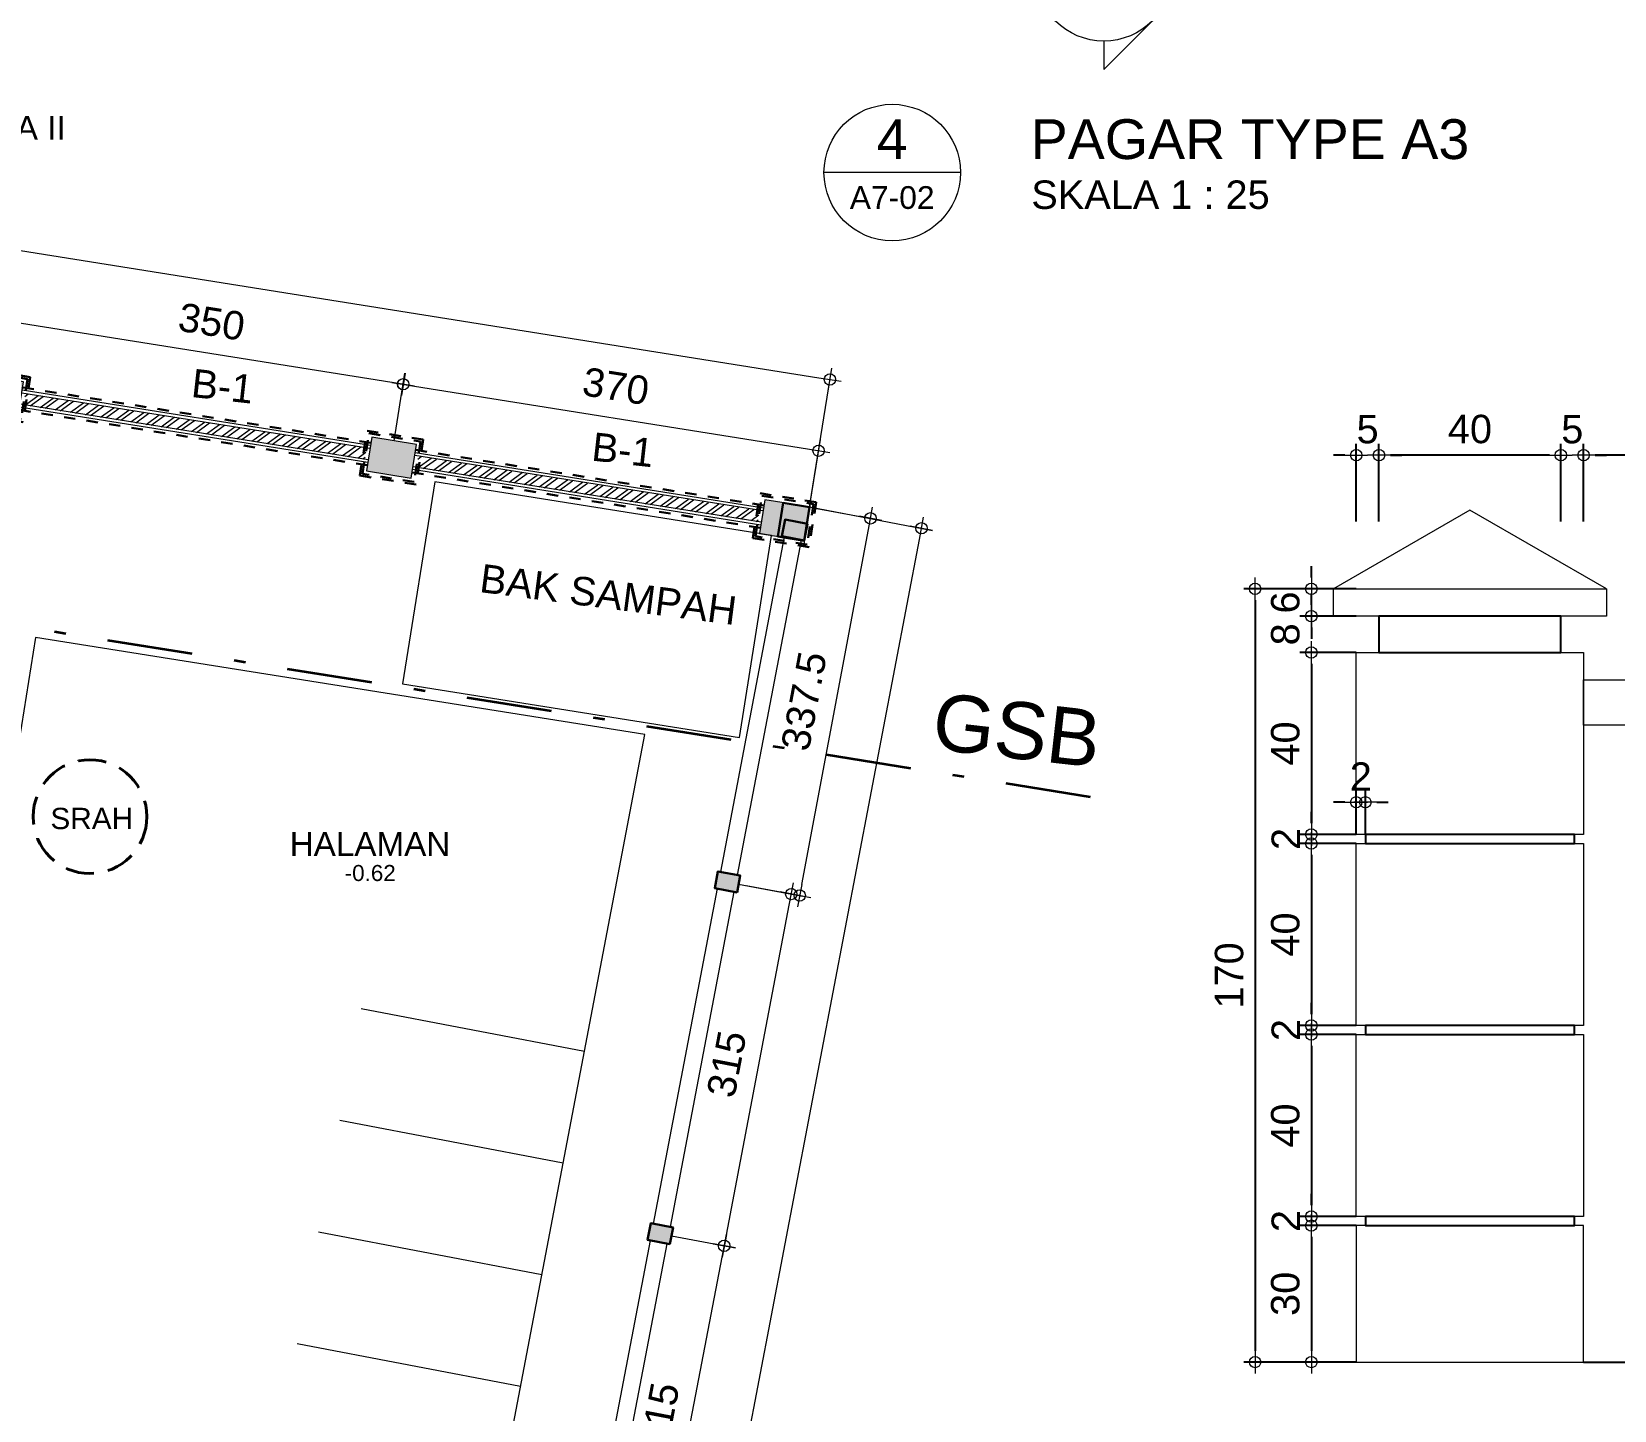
# Model space of a CAD drawing. Header units: millimetres. Extents: x -11 to 1625, y -267 to 180.
# Drawn here: x 864.72 to 878.64, y 86.77 to 98.89 of the extents above; entities that cross this region are included whole.
import ezdxf
from ezdxf.enums import TextEntityAlignment as Align

# ---------------------------------------------------------------- set-up
doc = ezdxf.new("R2010")
doc.units = ezdxf.units.MM
doc.linetypes.add('DASHDOT', pattern=[1, 0.5, -0.25, 0, -0.25])
doc.linetypes.add('DASHED2', pattern=[0.375, 0.25, -0.125])
for name, color, linetype, lineweight in [('1', 1, 'Continuous', 40), ('ars', 11, 'Continuous', 5), ('CONCRETE', 8, 'Continuous', 5), ('DIMENSI', 8, 'Continuous', 9), ('dinding', 5, 'Continuous', 15), ('GSB', 1, 'DASHDOT', 35), ('KOLOM', 1, 'Continuous', 30), ('lan', 7, 'Continuous', 15), ('not', 7, 'Continuous', 20), ('PAGAR', 4, 'Continuous', 18), ('u', 6, 'Continuous', 20)]:
    doc.layers.add(name, color=color, linetype=linetype, lineweight=lineweight)
doc.styles.add('S', font='SIMPLEX', dxfattribs={"width": 1.1})
doc.styles.get("Standard").update_dxf_attribs({"font": 'ARIALUNI.TTF'})
doc.dimstyles.new('SK-25', dxfattribs={"dimtxt": 0.25, "dimasz": 0.1, "dimexe": 0.1, "dimexo": 0, "dimgap": 0.1, "dimtad": 1, "dimdec": 0, "dimlfac": 25, "dimzin": 12, "dimdsep": 46, "dimtxsty": 'Standard', "dimblk": 'BULAT', "dimcen": 0.1, "dimclrd": 256, "dimadec": 0, "dimazin": 3, "dimtfac": 1, "dimtdec": 0, "dimtofl": 0, "dimtmove": 0, "dimatfit": 3, "dimldrblk": 'BULAT', "dimfxl": 0, "dimtolj": 1, "dimtzin": 0, "dimarcsym": 0})
doc.dimstyles.new('SK100', dxfattribs={"dimtxt": 0.25, "dimasz": 0.1, "dimexe": 0.1, "dimexo": 0, "dimgap": 0.15, "dimtad": 1, "dimdec": 0, "dimlfac": 100, "dimzin": 12, "dimdsep": 46, "dimtxsty": 'Standard', "dimblk": 'BULAT', "dimcen": 0.1, "dimclrd": 256, "dimclre": 256, "dimclrt": 256, "dimadec": 0, "dimazin": 3, "dimtfac": 1, "dimtdec": 0, "dimtofl": 0, "dimtmove": 0, "dimatfit": 3, "dimldrblk": 'BULAT', "dimfxl": 0, "dimtolj": 1, "dimtzin": 0, "dimlwd": -1, "dimlwe": -1, "dimarcsym": 0})

# ---------------------------------------------------------------- blocks, each defined once
blk = doc.blocks.new('NOTASI RUANG')
at = {"layer": 'not'}
for height, p in [(0.26, (-0.011, 0.3)), (0.175, (-0.009, -0.017))]:
    blk.add_attdef('RUANG', text='', height=height, dxfattribs=at).set_placement(p, align=Align.MIDDLE_CENTER)
blk = doc.blocks.new('Ndtpd')
blk.add_line((0.747, 0), (-0.747, 0))
blk.add_circle((0, 0), 0.747)
at = {"flags": 4}
for tag, height, p in [('NO', 0.5, (0, 0.148)), ('NOLBR', 0.3, (0, -0.398))]:
    blk.add_attdef(tag, text='', height=height, dxfattribs=at).set_placement(p, align=Align.CENTER)
for tag, p, height in [('NDTPD', (1.516, 0.148), 0.5), ('SKALA', (1.523, -0.398), 0.3)]:
    blk.add_attdef(tag, p, '', height=height, dxfattribs=at)
blk = doc.blocks.new('PAGAR TYPE-B')
at = {"layer": 'ars'}
h = blk.add_hatch(dxfattribs=at)
h.set_pattern_fill('ANSI32', color=256, scale=0.01, style=0)
h.set_pattern_definition([(45, (-1.52, 0.075), (-0.067352, 0.067352), []), (45, (-1.4751, 0.075), (-0.067352, 0.067352), [])])
h.paths.add_polyline_path([(-1.52, 0.175), (-1.52, 0.075), (1.52, 0.075), (1.52, 0.175)])
at = {"layer": 'CONCRETE'}
for points in [[(-1.95, -0.025), (-1.55, -0.025), (-1.55, 0.275), (-1.95, 0.275)], [(1.55, -0.025), (1.95, -0.025), (1.95, 0.275), (1.55, 0.275)]]:
    blk.add_hatch(color=256, dxfattribs=at).paths.add_polyline_path(points)
at = {"layer": 'dinding'}
for p, q in [((1.55, 0.2), (-1.55, 0.2)), ((1.55, 0.05), (-1.55, 0.05))]:
    blk.add_line(p, q, dxfattribs=at)
for points in [[(-1.95, -0.025), (-1.55, -0.025), (-1.55, 0.275), (-1.95, 0.275)], [(1.55, -0.025), (1.95, -0.025), (1.95, 0.275), (1.55, 0.275)]]:
    blk.add_lwpolyline(points, close=True, dxfattribs=at)
at = {"layer": 'KOLOM', "linetype": 'DASHED2', "ltscale": 0.25}
for p, q in [((1.55, 0.225), (-1.55, 0.225)), ((1.55, 0.025), (-1.55, 0.025))]:
    blk.add_line(p, q, dxfattribs=at)
for points in [[(-1.5, -0.075), (-2, -0.075), (-2, 0.325), (-1.5, 0.325)], [(-1.52, -0.055), (-1.98, -0.055), (-1.98, 0.305), (-1.52, 0.305)], [(2, -0.075), (1.5, -0.075), (1.5, 0.325), (2, 0.325)], [(1.98, -0.055), (1.52, -0.055), (1.52, 0.305), (1.98, 0.305)]]:
    blk.add_lwpolyline(points, close=True, dxfattribs=at)
at = {"layer": 'PAGAR'}
for p, q in [((1.55, 0.175), (-1.55, 0.175)), ((1.55, 0.075), (-1.55, 0.075))]:
    blk.add_line(p, q, dxfattribs=at)
blk = doc.blocks.new('TAMPAK PAGAR B1')
blk.add_lwpolyline([(-6, 0), (6, 0)])
at = {"layer": 'dinding'}
blk.add_line((-6, 6), (6, 6), dxfattribs=at)
for points in [[(-5.8, 6.8), (-7, 7.493), (-8.2, 6.8)], [(-6.002, 6.798), (-6, 6.8)], [(-6, 6), (6, 6), (6, 5.6), (-6, 5.6), (-6, 6)]]:
    blk.add_lwpolyline(points, dxfattribs=at)
for points in [[(-8.2, 6.8), (-5.8, 6.8), (-5.8, 6.56), (-8.2, 6.56)], [(-8, 6.24), (-6, 6.24), (-6, 4.64), (-8, 4.64)], [(-8, 4.56), (-6, 4.56), (-6, 2.96), (-8, 2.96)], [(-8, 2.88), (-6, 2.88), (-6, 1.28), (-8, 1.28)], [(-6, 1.2), (-8, 1.2), (-8, 0), (-6, 0)]]:
    blk.add_lwpolyline(points, close=True, dxfattribs=at)
at = {"layer": 'dinding', "lineweight": -3}
for points in [[(-6.2, 6.56), (-7.8, 6.56), (-7.8, 6.24), (-6.2, 6.24)], [(-6.08, 4.64), (-7.92, 4.64), (-7.92, 4.56), (-6.08, 4.56)], [(-6.08, 2.96), (-7.92, 2.96), (-7.92, 2.88), (-6.08, 2.88)], [(-6.08, 1.28), (-7.92, 1.28), (-7.92, 1.2), (-6.08, 1.2)]]:
    blk.add_lwpolyline(points, close=True, dxfattribs=at)
blk = doc.blocks.new('BULAT')
for p, q in [((-1, 0), (1, 0)), ((0, -1), (0, 1))]:
    blk.add_line(p, q)
blk.add_circle((0, 0), 0.5)
blk = doc.blocks.new('*D822')
at = {"layer": 'Defpoints', "color": 0}
for p in [(876.369, 93.992), (875.974, 93.752), (876.369, 93.752)]:
    blk.add_point(p, dxfattribs=at)
at = {"layer": 'u', "lineweight": -2}
for p, q in [((875.974, 94.092), (875.974, 94.192)), ((875.974, 93.652), (875.974, 93.552))]:
    blk.add_line(p, q, dxfattribs=at)
at = {"layer": 'u', "color": 0, "lineweight": -2}
for p, q in [((876.369, 93.992), (875.874, 93.992)), ((876.369, 93.752), (875.874, 93.752))]:
    blk.add_line(p, q, dxfattribs=at)
at = {"layer": 'u', "lineweight": -2, "xscale": 0.1, "yscale": 0.1, "zscale": 0.1}
for p, rotation in [((875.974, 93.992), 270), ((875.974, 93.752), 90)]:
    blk.add_blockref('BULAT', p, dxfattribs=dict(at, rotation=rotation))
at = {"layer": 'u', "color": 0, "insert": (875.746, 93.872), "char_height": 0.25, "attachment_point": 5, "rotation": 90}
blk.add_mtext('\\A1;6', dxfattribs=at)
blk = doc.blocks.new('*D823')
at = {"layer": 'Defpoints', "color": 0}
for p in [(876.369, 93.752), (875.974, 93.432), (876.369, 93.432)]:
    blk.add_point(p, dxfattribs=at)
at = {"layer": 'u', "lineweight": -2}
for p, q in [((875.974, 93.852), (875.974, 93.952)), ((875.974, 93.332), (875.974, 93.232))]:
    blk.add_line(p, q, dxfattribs=at)
at = {"layer": 'u', "color": 0, "lineweight": -2}
for p, q in [((876.369, 93.752), (875.874, 93.752)), ((876.369, 93.432), (875.874, 93.432))]:
    blk.add_line(p, q, dxfattribs=at)
at = {"layer": 'u', "lineweight": -2, "xscale": 0.1, "yscale": 0.1, "zscale": 0.1}
for p, rotation in [((875.974, 93.752), 270), ((875.974, 93.432), 90)]:
    blk.add_blockref('BULAT', p, dxfattribs=dict(at, rotation=rotation))
at = {"layer": 'u', "color": 0, "insert": (875.746, 93.592), "char_height": 0.25, "attachment_point": 5, "rotation": 90}
blk.add_mtext('\\A1;8', dxfattribs=at)
blk = doc.blocks.new('*D824')
at = {"layer": 'Defpoints', "color": 0}
for p in [(876.369, 93.432), (875.974, 91.832), (876.369, 91.832)]:
    blk.add_point(p, dxfattribs=at)
at = {"layer": 'u', "color": 0, "lineweight": -2}
for p, q in [((876.369, 93.432), (875.874, 93.432)), ((876.369, 91.832), (875.874, 91.832))]:
    blk.add_line(p, q, dxfattribs=at)
at = {"layer": 'u', "lineweight": -2}
blk.add_line((875.974, 93.332), (875.974, 91.932), dxfattribs=at)
at = {"layer": 'u', "lineweight": -2, "xscale": 0.1, "yscale": 0.1, "zscale": 0.1}
for p, rotation in [((875.974, 93.432), 90), ((875.974, 91.832), 270)]:
    blk.add_blockref('BULAT', p, dxfattribs=dict(at, rotation=rotation))
at = {"layer": 'u', "color": 0, "insert": (875.746, 92.632), "char_height": 0.25, "attachment_point": 5, "rotation": 90}
blk.add_mtext('\\A1;40', dxfattribs=at)
blk = doc.blocks.new('*D825')
at = {"layer": 'Defpoints', "color": 0}
for p in [(875.974, 91.752), (876.369, 91.832), (876.369, 91.752)]:
    blk.add_point(p, dxfattribs=at)
at = {"layer": 'u', "lineweight": -2}
for p, q in [((875.974, 91.932), (875.974, 92.032)), ((875.974, 91.652), (875.974, 91.552))]:
    blk.add_line(p, q, dxfattribs=at)
at = {"layer": 'u', "color": 0, "lineweight": -2}
for p, q in [((876.369, 91.832), (875.874, 91.832)), ((876.369, 91.752), (875.874, 91.752))]:
    blk.add_line(p, q, dxfattribs=at)
at = {"layer": 'u', "lineweight": -2, "xscale": 0.1, "yscale": 0.1, "zscale": 0.1}
for p, rotation in [((875.974, 91.832), 270), ((875.974, 91.752), 90)]:
    blk.add_blockref('BULAT', p, dxfattribs=dict(at, rotation=rotation))
at = {"layer": 'u', "color": 0, "insert": (875.749, 91.792), "char_height": 0.25, "attachment_point": 5, "rotation": 90}
blk.add_mtext('\\A1;2', dxfattribs=at)
blk = doc.blocks.new('*D826')
at = {"layer": 'Defpoints', "color": 0}
for p in [(876.449, 92.115), (876.369, 91.832), (876.449, 91.832)]:
    blk.add_point(p, dxfattribs=at)
at = {"layer": 'u', "color": 0, "lineweight": -2}
for p, q in [((876.369, 91.832), (876.369, 92.215)), ((876.449, 91.832), (876.449, 92.215))]:
    blk.add_line(p, q, dxfattribs=at)
at = {"layer": 'u', "lineweight": -2}
for p, q in [((876.269, 92.115), (876.169, 92.115)), ((876.549, 92.115), (876.649, 92.115))]:
    blk.add_line(p, q, dxfattribs=at)
at = {"layer": 'u', "lineweight": -2, "xscale": 0.1, "yscale": 0.1, "zscale": 0.1}
blk.add_blockref('BULAT', (876.369, 92.115), dxfattribs=at)
at = {"layer": 'u', "lineweight": -2, "xscale": 0.1, "yscale": 0.1, "zscale": 0.1, "rotation": 180}
blk.add_blockref('BULAT', (876.449, 92.115), dxfattribs=at)
at = {"layer": 'u', "color": 0, "insert": (876.409, 92.341), "char_height": 0.25, "attachment_point": 5}
blk.add_mtext('\\A1;2', dxfattribs=at)
blk = doc.blocks.new('*D827')
at = {"layer": 'Defpoints', "color": 0}
for p in [(876.369, 91.752), (875.974, 90.152), (876.369, 90.152)]:
    blk.add_point(p, dxfattribs=at)
at = {"layer": 'u', "color": 0, "lineweight": -2}
for p, q in [((876.369, 91.752), (875.874, 91.752)), ((876.369, 90.152), (875.874, 90.152))]:
    blk.add_line(p, q, dxfattribs=at)
at = {"layer": 'u', "lineweight": -2}
blk.add_line((875.974, 91.652), (875.974, 90.252), dxfattribs=at)
at = {"layer": 'u', "lineweight": -2, "xscale": 0.1, "yscale": 0.1, "zscale": 0.1}
for p, rotation in [((875.974, 91.752), 90), ((875.974, 90.152), 270)]:
    blk.add_blockref('BULAT', p, dxfattribs=dict(at, rotation=rotation))
at = {"layer": 'u', "color": 0, "insert": (875.746, 90.952), "char_height": 0.25, "attachment_point": 5, "rotation": 90}
blk.add_mtext('\\A1;40', dxfattribs=at)
blk = doc.blocks.new('*D828')
at = {"layer": 'Defpoints', "color": 0}
for p in [(875.974, 90.072), (876.369, 90.152), (876.369, 90.072)]:
    blk.add_point(p, dxfattribs=at)
at = {"layer": 'u', "lineweight": -2}
for p, q in [((875.974, 90.252), (875.974, 90.352)), ((875.974, 89.972), (875.974, 89.872))]:
    blk.add_line(p, q, dxfattribs=at)
at = {"layer": 'u', "color": 0, "lineweight": -2}
for p, q in [((876.369, 90.152), (875.874, 90.152)), ((876.369, 90.072), (875.874, 90.072))]:
    blk.add_line(p, q, dxfattribs=at)
at = {"layer": 'u', "lineweight": -2, "xscale": 0.1, "yscale": 0.1, "zscale": 0.1}
for p, rotation in [((875.974, 90.152), 270), ((875.974, 90.072), 90)]:
    blk.add_blockref('BULAT', p, dxfattribs=dict(at, rotation=rotation))
at = {"layer": 'u', "color": 0, "insert": (875.749, 90.112), "char_height": 0.25, "attachment_point": 5, "rotation": 90}
blk.add_mtext('\\A1;2', dxfattribs=at)
blk = doc.blocks.new('*D829')
at = {"layer": 'Defpoints', "color": 0}
for p in [(876.369, 90.072), (875.974, 88.472), (876.369, 88.472)]:
    blk.add_point(p, dxfattribs=at)
at = {"layer": 'u', "color": 0, "lineweight": -2}
for p, q in [((876.369, 90.072), (875.874, 90.072)), ((876.369, 88.472), (875.874, 88.472))]:
    blk.add_line(p, q, dxfattribs=at)
at = {"layer": 'u', "lineweight": -2}
blk.add_line((875.974, 89.972), (875.974, 88.572), dxfattribs=at)
at = {"layer": 'u', "lineweight": -2, "xscale": 0.1, "yscale": 0.1, "zscale": 0.1}
for p, rotation in [((875.974, 90.072), 90), ((875.974, 88.472), 270)]:
    blk.add_blockref('BULAT', p, dxfattribs=dict(at, rotation=rotation))
at = {"layer": 'u', "color": 0, "insert": (875.746, 89.272), "char_height": 0.25, "attachment_point": 5, "rotation": 90}
blk.add_mtext('\\A1;40', dxfattribs=at)
blk = doc.blocks.new('*D830')
at = {"layer": 'Defpoints', "color": 0}
for p in [(876.369, 88.472), (875.974, 88.392), (876.369, 88.392)]:
    blk.add_point(p, dxfattribs=at)
at = {"layer": 'u', "lineweight": -2}
for p, q in [((875.974, 88.572), (875.974, 88.672)), ((875.974, 88.292), (875.974, 88.192))]:
    blk.add_line(p, q, dxfattribs=at)
at = {"layer": 'u', "color": 0, "lineweight": -2}
for p, q in [((876.369, 88.472), (875.874, 88.472)), ((876.369, 88.392), (875.874, 88.392))]:
    blk.add_line(p, q, dxfattribs=at)
at = {"layer": 'u', "lineweight": -2, "xscale": 0.1, "yscale": 0.1, "zscale": 0.1}
for p, rotation in [((875.974, 88.472), 270), ((875.974, 88.392), 90)]:
    blk.add_blockref('BULAT', p, dxfattribs=dict(at, rotation=rotation))
at = {"layer": 'u', "color": 0, "insert": (875.749, 88.432), "char_height": 0.25, "attachment_point": 5, "rotation": 90}
blk.add_mtext('\\A1;2', dxfattribs=at)
blk = doc.blocks.new('*D831')
at = {"layer": 'Defpoints', "color": 0}
for p in [(876.369, 88.392), (875.974, 87.192), (876.369, 87.192)]:
    blk.add_point(p, dxfattribs=at)
at = {"layer": 'u', "color": 0, "lineweight": -2}
for p, q in [((876.369, 88.392), (875.874, 88.392)), ((876.369, 87.192), (875.874, 87.192))]:
    blk.add_line(p, q, dxfattribs=at)
at = {"layer": 'u', "lineweight": -2}
blk.add_line((875.974, 88.292), (875.974, 87.292), dxfattribs=at)
at = {"layer": 'u', "lineweight": -2, "xscale": 0.1, "yscale": 0.1, "zscale": 0.1}
for p, rotation in [((875.974, 88.392), 90), ((875.974, 87.192), 270)]:
    blk.add_blockref('BULAT', p, dxfattribs=dict(at, rotation=rotation))
at = {"layer": 'u', "color": 0, "insert": (875.746, 87.792), "char_height": 0.25, "attachment_point": 5, "rotation": 90}
blk.add_mtext('\\A1;30', dxfattribs=at)
blk = doc.blocks.new('*D821')
at = {"layer": 'Defpoints', "color": 0}
for p in [(875.974, 93.992), (875.479, 87.192), (875.974, 87.192)]:
    blk.add_point(p, dxfattribs=at)
at = {"layer": 'u', "color": 0, "lineweight": -2}
for p, q in [((875.974, 93.992), (875.379, 93.992)), ((875.974, 87.192), (875.379, 87.192))]:
    blk.add_line(p, q, dxfattribs=at)
at = {"layer": 'u', "lineweight": -2}
blk.add_line((875.479, 93.892), (875.479, 87.292), dxfattribs=at)
at = {"layer": 'u', "lineweight": -2, "xscale": 0.1, "yscale": 0.1, "zscale": 0.1}
for p, rotation in [((875.479, 93.992), 90), ((875.479, 87.192), 270)]:
    blk.add_blockref('BULAT', p, dxfattribs=dict(at, rotation=rotation))
at = {"layer": 'u', "color": 0, "insert": (875.252, 90.592), "char_height": 0.25, "attachment_point": 5, "rotation": 90}
blk.add_mtext('\\A1;170', dxfattribs=at)
blk = doc.blocks.new('*D838')
at = {"layer": 'Defpoints', "color": 0}
for p in [(876.369, 95.168), (876.369, 94.583), (876.569, 94.583)]:
    blk.add_point(p, dxfattribs=at)
at = {"layer": 'u', "color": 0, "lineweight": -2}
for p, q in [((876.369, 94.583), (876.369, 95.268)), ((876.569, 94.583), (876.569, 95.268))]:
    blk.add_line(p, q, dxfattribs=at)
at = {"layer": 'u', "lineweight": -2}
for p, q in [((876.269, 95.168), (876.169, 95.168)), ((876.669, 95.168), (876.769, 95.168))]:
    blk.add_line(p, q, dxfattribs=at)
at = {"layer": 'u', "lineweight": -2, "xscale": 0.1, "yscale": 0.1, "zscale": 0.1}
blk.add_blockref('BULAT', (876.369, 95.168), dxfattribs=at)
at = {"layer": 'u', "lineweight": -2, "xscale": 0.1, "yscale": 0.1, "zscale": 0.1, "rotation": 180}
blk.add_blockref('BULAT', (876.569, 95.168), dxfattribs=at)
at = {"layer": 'u', "color": 0, "insert": (876.469, 95.395), "char_height": 0.25, "attachment_point": 5}
blk.add_mtext('\\A1;5', dxfattribs=at)
blk = doc.blocks.new('*D839')
at = {"layer": 'Defpoints', "color": 0}
for p in [(878.369, 95.168), (878.169, 94.583), (878.369, 94.583)]:
    blk.add_point(p, dxfattribs=at)
at = {"layer": 'u', "color": 0, "lineweight": -2}
for p, q in [((878.169, 94.583), (878.169, 95.268)), ((878.369, 94.583), (878.369, 95.268))]:
    blk.add_line(p, q, dxfattribs=at)
at = {"layer": 'u', "lineweight": -2}
for p, q in [((878.069, 95.168), (877.969, 95.168)), ((878.469, 95.168), (878.569, 95.168))]:
    blk.add_line(p, q, dxfattribs=at)
at = {"layer": 'u', "lineweight": -2, "xscale": 0.1, "yscale": 0.1, "zscale": 0.1}
blk.add_blockref('BULAT', (878.169, 95.168), dxfattribs=at)
at = {"layer": 'u', "lineweight": -2, "xscale": 0.1, "yscale": 0.1, "zscale": 0.1, "rotation": 180}
blk.add_blockref('BULAT', (878.369, 95.168), dxfattribs=at)
at = {"layer": 'u', "color": 0, "insert": (878.269, 95.395), "char_height": 0.25, "attachment_point": 5}
blk.add_mtext('\\A1;5', dxfattribs=at)
blk = doc.blocks.new('*D840')
at = {"layer": 'Defpoints', "color": 0}
for p in [(876.569, 95.168), (876.569, 94.583), (878.169, 94.583)]:
    blk.add_point(p, dxfattribs=at)
at = {"layer": 'u', "color": 0, "lineweight": -2}
for p, q in [((876.569, 94.583), (876.569, 95.268)), ((878.169, 94.583), (878.169, 95.268))]:
    blk.add_line(p, q, dxfattribs=at)
at = {"layer": 'u', "lineweight": -2}
blk.add_line((878.069, 95.168), (876.669, 95.168), dxfattribs=at)
at = {"layer": 'u', "lineweight": -2, "xscale": 0.1, "yscale": 0.1, "zscale": 0.1, "rotation": 180}
blk.add_blockref('BULAT', (876.569, 95.168), dxfattribs=at)
at = {"layer": 'u', "lineweight": -2, "xscale": 0.1, "yscale": 0.1, "zscale": 0.1}
blk.add_blockref('BULAT', (878.169, 95.168), dxfattribs=at)
at = {"layer": 'u', "color": 0, "insert": (877.369, 95.396), "char_height": 0.25, "attachment_point": 5}
blk.add_mtext('\\A1;40', dxfattribs=at)
blk = doc.blocks.new('*D847')
at = {"layer": 'Defpoints', "color": 0}
for p in [(878.369, 95.168), (878.369, 94.583), (890.369, 94.583)]:
    blk.add_point(p, dxfattribs=at)
at = {"layer": 'u', "color": 0, "lineweight": -2}
for p, q in [((878.369, 94.583), (878.369, 95.268)), ((890.369, 94.583), (890.369, 95.268))]:
    blk.add_line(p, q, dxfattribs=at)
at = {"layer": 'u', "lineweight": -2}
blk.add_line((890.269, 95.168), (878.469, 95.168), dxfattribs=at)
at = {"layer": 'u', "lineweight": -2, "xscale": 0.1, "yscale": 0.1, "zscale": 0.1, "rotation": 180}
blk.add_blockref('BULAT', (878.369, 95.168), dxfattribs=at)
at = {"layer": 'u', "lineweight": -2, "xscale": 0.1, "yscale": 0.1, "zscale": 0.1}
blk.add_blockref('BULAT', (890.369, 95.168), dxfattribs=at)
at = {"layer": 'u', "color": 0, "insert": (884.997, 95.396), "char_height": 0.25, "attachment_point": 5}
blk.add_mtext('\\A1;300', dxfattribs=at)
blk = doc.blocks.new('PAGAR TYPE B')
at = {"layer": 'CONCRETE'}
for points in [[(-1.5, 0.175), (-1.65, 0.175), (-1.65, -0.025), (-1.5, -0.025)], [(1.65, 0.175), (1.5, 0.175), (1.5, -0.025), (1.65, -0.025)]]:
    blk.add_hatch(color=256, dxfattribs=at).paths.add_polyline_path(points)
at = {"layer": 'dinding'}
for points in [[(-1.5, 0.15), (1.5, 0.15)], [(-1.5, 0), (1.5, 0)]]:
    blk.add_lwpolyline(points, dxfattribs=at)
at = {"layer": 'KOLOM'}
for points in [[(-1.65, -0.025), (-1.5, -0.025), (-1.5, 0.175), (-1.65, 0.175)], [(1.5, -0.025), (1.65, -0.025), (1.65, 0.175), (1.5, 0.175)]]:
    blk.add_lwpolyline(points, close=True, dxfattribs=at)
blk = doc.blocks.new('*D897')
at = {"layer": 'Defpoints', "color": 0}
for p in [(870.347, 88.302), (870.81, 88.214), (869.756, 85.208)]:
    blk.add_point(p, dxfattribs=at)
at = {"layer": 'u'}
for p, q in [((870.347, 88.302), (870.908, 88.195)), ((870.238, 85.218), (870.791, 88.115)), ((869.756, 85.208), (870.318, 85.101))]:
    blk.add_line(p, q, dxfattribs=at)
at = {"layer": 'u', "xscale": 0.1, "yscale": 0.1, "zscale": 0.1}
for p, rotation in [((870.81, 88.214), 79.19567955118356), ((870.219, 85.119), 259.1956795511836)]:
    blk.add_blockref('BULAT', p, dxfattribs=dict(at, rotation=rotation))
at = {"layer": 'u', "insert": (870.242, 86.719), "char_height": 0.25, "attachment_point": 5, "rotation": 79.1957}
blk.add_mtext('\\A1;315', dxfattribs=at)
blk = doc.blocks.new('*D898')
at = {"layer": 'Defpoints', "color": 0}
for p in [(870.937, 91.396), (871.4, 91.308), (870.347, 88.302)]:
    blk.add_point(p, dxfattribs=at)
at = {"layer": 'u'}
for p, q in [((870.937, 91.396), (871.498, 91.289)), ((870.829, 88.312), (871.382, 91.209)), ((870.347, 88.302), (870.908, 88.195))]:
    blk.add_line(p, q, dxfattribs=at)
at = {"layer": 'u', "xscale": 0.1, "yscale": 0.1, "zscale": 0.1}
for p, rotation in [((871.4, 91.308), 79.19567955118347), ((870.81, 88.214), 259.1956795511834)]:
    blk.add_blockref('BULAT', p, dxfattribs=dict(at, rotation=rotation))
at = {"layer": 'u', "insert": (870.832, 89.813), "char_height": 0.25, "attachment_point": 5, "rotation": 79.1957}
blk.add_mtext('\\A1;315', dxfattribs=at)
blk = doc.blocks.new('*D899')
at = {"layer": 'Defpoints', "color": 0}
for p in [(871.625, 94.7), (872.097, 94.612), (871.002, 91.384)]:
    blk.add_point(p, dxfattribs=at)
at = {"layer": 'u'}
for p, q in [((871.625, 94.7), (872.195, 94.593)), ((871.492, 91.393), (872.079, 94.514)), ((871.002, 91.384), (871.572, 91.277))]:
    blk.add_line(p, q, dxfattribs=at)
at = {"layer": 'u', "xscale": 0.1, "yscale": 0.1, "zscale": 0.1}
for p, rotation in [((872.097, 94.612), 79.35246748321667), ((871.474, 91.295), 259.3524674832166)]:
    blk.add_blockref('BULAT', p, dxfattribs=dict(at, rotation=rotation))
at = {"layer": 'u', "insert": (871.512, 93.005), "char_height": 0.25, "attachment_point": 5, "rotation": 79.3525}
blk.add_mtext('\\A1;337.5', dxfattribs=at)
blk = doc.blocks.new('*D900')
at = {"layer": 'Defpoints', "color": 0}
for p in [(871.561, 94.713), (866.274, 67.036), (867.258, 66.848)]:
    blk.add_point(p, dxfattribs=at)
at = {"layer": 'u'}
for p, q in [((871.561, 94.713), (872.643, 94.506)), ((872.526, 94.427), (867.277, 66.946)), ((866.274, 67.036), (867.356, 66.829))]:
    blk.add_line(p, q, dxfattribs=at)
at = {"layer": 'u', "xscale": 0.1, "yscale": 0.1, "zscale": 0.1}
for p, rotation in [((872.545, 94.525), 79.18579222324362), ((867.258, 66.848), 259.1857922232437)]:
    blk.add_blockref('BULAT', p, dxfattribs=dict(at, rotation=rotation))
at = {"layer": 'u', "insert": (869.629, 80.739), "char_height": 0.25, "attachment_point": 5, "rotation": 79.1858}
blk.add_mtext('\\A1;2817.7', dxfattribs=at)
blk = doc.blocks.new('*D901')
at = {"layer": 'Defpoints', "color": 0}
for p in [(867.907, 95.294), (871.64, 95.207), (871.561, 94.711)]:
    blk.add_point(p, dxfattribs=at)
at = {"layer": 'u'}
for p, q in [((867.907, 95.294), (868.002, 95.889)), ((868.085, 95.775), (871.542, 95.223)), ((871.561, 94.711), (871.656, 95.306))]:
    blk.add_line(p, q, dxfattribs=at)
at = {"layer": 'u', "xscale": 0.1, "yscale": 0.1, "zscale": 0.1}
for p, rotation in [((867.987, 95.791), 170.9286838857327), ((871.64, 95.207), 350.9286838857327)]:
    blk.add_blockref('BULAT', p, dxfattribs=dict(at, rotation=rotation))
at = {"layer": 'u', "insert": (869.857, 95.773), "char_height": 0.25, "attachment_point": 5, "rotation": 350.9287}
blk.add_mtext('\\A1;370', dxfattribs=at)
blk = doc.blocks.new('*D902')
at = {"layer": 'Defpoints', "color": 0}
for p in [(864.53, 96.341), (864.451, 95.844), (867.907, 95.294)]:
    blk.add_point(p, dxfattribs=at)
at = {"layer": 'u'}
for p, q in [((864.451, 95.844), (864.546, 96.439)), ((867.888, 95.806), (864.629, 96.325)), ((867.907, 95.294), (868.002, 95.889))]:
    blk.add_line(p, q, dxfattribs=at)
at = {"layer": 'u', "xscale": 0.1, "yscale": 0.1, "zscale": 0.1}
for p, rotation in [((864.53, 96.341), 170.9597525756951), ((867.986, 95.791), 350.9597525756952)]:
    blk.add_blockref('BULAT', p, dxfattribs=dict(at, rotation=rotation))
at = {"layer": 'u', "insert": (866.302, 96.34), "char_height": 0.25, "attachment_point": 5, "rotation": 350.9598}
blk.add_mtext('\\A1;350', dxfattribs=at)
blk = doc.blocks.new('Npkn')
for p, q in [((0, 0.849), (0.849, 0)), ((0, 0.849), (0, 0.6)), ((0.6, 0), (-0.6, 0)), ((0, -0.849), (0.849, 0)), ((0, -0.6), (0, -0.849))]:
    blk.add_line(p, q)
blk.add_circle((0, 0), 0.6)
at = {"color": 5, "style": 'S', "width": 0.75, "flags": 4}
blk.add_attdef('NO', text='', height=0.3, dxfattribs=at).set_placement((0.005, 0.113), align=Align.CENTER)
at = {"style": 'S', "width": 0.75, "flags": 4}
blk.add_attdef('NOLBR', text='', height=0.2, dxfattribs=at).set_placement((0.005, -0.334), align=Align.CENTER)
blk = doc.blocks.new('*D3056')
at = {"layer": 'Defpoints', "color": 0}
for p in [(835.317, 100.507), (871.74, 95.833), (871.564, 94.731)]:
    blk.add_point(p, dxfattribs=at)
at = {"layer": 'u'}
for p, q in [((835.317, 100.507), (835.508, 101.708)), ((835.591, 101.594), (871.641, 95.849)), ((871.564, 94.731), (871.756, 95.932))]:
    blk.add_line(p, q, dxfattribs=at)
at = {"layer": 'u', "xscale": 0.1, "yscale": 0.1, "zscale": 0.1}
for p, rotation in [((835.493, 101.609), 170.946141512389), ((871.74, 95.833), 350.946141512389)]:
    blk.add_blockref('BULAT', p, dxfattribs=dict(at, rotation=rotation))
at = {"layer": 'u', "insert": (853.66, 98.996), "char_height": 0.25, "attachment_point": 5, "rotation": 350.9461}
blk.add_mtext('\\A1;3670', dxfattribs=at)

msp = doc.modelspace()

# ---------------------------------------------------------------- hatches: boundary and pattern name
at = {"layer": 'CONCRETE'}
h = msp.add_hatch(color=256, dxfattribs=at)
h.paths.add_polyline_path([(871.5611481, 94.710843), (871.3291914, 94.747612), (871.2820529, 94.4513385), (871.3403734, 94.4420595), (871.3417638, 94.4493453), (871.317207, 94.4540317), (871.3453253, 94.6013726), (871.5378842, 94.564625)])
h.paths.add_polyline_path([(871.5378842, 94.564625), (871.3453253, 94.6013726), (871.317207, 94.4540317), (871.5136616, 94.4165406), (871.5176405, 94.43739)])
h.paths.add_polyline_path([(871.3417638, 94.4493453), (871.3403734, 94.4420595), (871.4885804, 94.4184791), (871.4891048, 94.421227)], flags=17)
h.paths.add_polyline_path([(871.4891048, 94.421227), (871.4885804, 94.4184791), (871.5139885, 94.4144365), (871.5176405, 94.43739), (871.5136616, 94.4165406)])

# ---------------------------------------------------------------- linework, layer by layer
at = {"layer": '1', "linetype": 'DASHED2', "lineweight": 40}
msp.add_circle((865.2319016, 91.988593), 0.5, dxfattribs=at)
at = {"layer": 'ars'}
for p, q in [((864.753539, 93.5640758), (864.5685627, 92.4032303)), ((870.1124816, 92.7101486), (864.753539, 93.5640758))]:
    msp.add_line(p, q, dxfattribs=at)
at = {"layer": 'GSB', "ltscale": 1.5}
msp.add_line((874.0311246, 92.1611769), (832.6189471, 98.7600507), dxfattribs=at)
at = {"layer": 'KOLOM'}
msp.add_lwpolyline([(871.561127, 94.71071), (871.5139885, 94.4144365), (871.2820529, 94.4513385), (871.3291914, 94.747612), (871.5605038, 94.7109451)], dxfattribs=at)
at = {"layer": 'lan'}
for p, q in [((867.6166966, 90.3013487), (869.5812429, 89.9264379)), ((867.4292413, 89.3190756), (869.3937875, 88.9441648)), ((867.2417859, 88.3368025), (869.2063321, 87.9618917)), ((867.0543305, 87.3545293), (869.0188767, 86.9796186))]:
    msp.add_line(p, q, dxfattribs=at)
msp.add_lwpolyline([(867.9804495, 93.1555416), (870.943073, 92.6834587), (871.2260491, 94.4620126), (868.2638447, 94.9340286)], close=True, dxfattribs=at)
at = {"layer": 'PAGAR'}
msp.add_line((865.2912767, 67.4468571), (870.1124816, 92.7101486), dxfattribs=at)
at = {"layer": 'u'}
msp.add_lwpolyline([(871.5689834, 94.7600889), (871.5061321, 94.3650576)], dxfattribs=at)

# ---------------------------------------------------------------- block references
ref = msp.add_blockref('NOTASI RUANG', (864.0366773, 97.8049452), dxfattribs=dict(xscale=0.8052727450567742, yscale=0.8052727450567742, zscale=0.8052727450567742))
ref.add_attrib('RUANG', '-1.95', dxfattribs={"layer": 'not', "height": 0.14107162}).set_placement((864.0296967, 97.7910463), align=Align.MIDDLE_CENTER)
ref.add_attrib('RUANG', 'JL. ARABIKA II', dxfattribs={"layer": 'not', "height": 0.20923685}).set_placement((864.0276799, 98.0463558), align=Align.MIDDLE_CENTER)
at = {"rotation": 350.9597525756608}
for p in [(866.1359307, 95.2974562), (869.5924544, 94.7475074)]:
    msp.add_blockref('PAGAR TYPE-B', p, dxfattribs=at)
msp.add_blockref('TAMPAK PAGAR B1', (884.368982, 87.1922722))
ref = msp.add_blockref('NOTASI RUANG', (867.7036618, 91.5068124), dxfattribs=dict(xscale=0.8052727450567742, yscale=0.8052727450567742, zscale=0.8052727450567742))
ref.add_attrib('RUANG', '-0.62', dxfattribs={"layer": 'not', "height": 0.14107162}).set_placement((867.6966812, 91.4929136), align=Align.MIDDLE_CENTER)
ref.add_attrib('RUANG', 'HALAMAN', dxfattribs={"layer": 'not', "height": 0.20923685}).set_placement((867.6946645, 91.7482231), align=Align.MIDDLE_CENTER)
at = {"layer": 'DIMENSI', "rotation": 79.19567955121076}
for p in [(871.2079217, 92.9478173), (870.6174373, 89.853657), (870.0269528, 86.7594966)]:
    msp.add_blockref('PAGAR TYPE B', p, dxfattribs=at)
at = {"layer": 'not'}
ref = msp.add_blockref('Npkn', (874.1491546, 99.4096378), dxfattribs=at)
ref.add_attrib('NO', '5', dxfattribs={"layer": '0', "height": 0.35, "flags": 4}).set_placement((874.1539202, 99.5225405), align=Align.CENTER)
ref.add_attrib('NOLBR', 'A7-02', dxfattribs={"layer": '0', "height": 0.2, "flags": 4}).set_placement((874.1539202, 99.0754001), align=Align.CENTER)
ref = msp.add_blockref('Ndtpd', (872.2876108, 97.6534621), dxfattribs=dict(at, xscale=0.803212851405533, yscale=0.8032128514056467, zscale=0.8032128514056226))
ref.add_attrib('NO', '4', dxfattribs={"layer": '0', "height": 0.35, "flags": 4}).set_placement((872.2872836, 97.7719879), align=Align.CENTER)
ref.add_attrib('NDTPD', 'PAGAR TYPE A3', (873.5052954, 97.7719879), dxfattribs={"layer": '0', "height": 0.35, "flags": 4})
ref.add_attrib('NOLBR', 'A7-02', dxfattribs={"layer": '0', "height": 0.2, "flags": 4}).set_placement((872.2872836, 97.3334922), align=Align.CENTER)
ref.add_attrib('SKALA', 'SKALA 1 : 25', (873.5110955, 97.3334922), dxfattribs={"layer": '0', "height": 0.25, "flags": 4})

# ---------------------------------------------------------------- texts
at = {"lineweight": 9, "insert": (864.8837113, 92.0663081), "char_height": 0.1875, "attachment_point": 1}
msp.add_mtext_dynamic_manual_height_columns('SRAH', width=0.701531431, gutter_width=12.5, heights=[0], dxfattribs=at)
at = {"layer": 'not', "attachment_point": 1}
for s, width, insert, char_height, rotation in [('\\pi0.99247;B-1', 2.439246343, (865.1554576, 96.0382129), 0.25, 353.66668956), ('\\pi0.99247;B-1', 2.439246343, (868.6765811, 95.47907), 0.25, 353.66668956), ('BAK SAMPAH', 2.290500661, (868.681444, 94.2126983), 0.25, 352.61936379), ('\\pi1.9254;GSB', 5.253610777, (870.7665264, 93.2996792), 0.5, 353.50149442)]:
    msp.add_mtext_dynamic_manual_height_columns(s, width=width, gutter_width=12.5, heights=[0], dxfattribs=dict(at, insert=insert, char_height=char_height, rotation=rotation))

# ---------------------------------------------------------------- dimensions: what is measured, and where the dimension line sits
at = {"layer": 'u'}
for p1, p2, distance, picture, middle in [((835.3171205, 100.5072314), (871.564395, 94.7312945), 1.1160431, '*D3056', (853.6600856, 98.9956693)), ((870.3467519, 88.3018904), (870.9372363, 91.3960507), -0.4713823, '*D898', (870.832215, 89.8126691)), ((869.7562674, 85.2077301), (870.3467519, 88.3018904), -0.4713823, '*D897', (870.2417305, 86.7185088))]:
    dim = msp.add_aligned_dim(p1=p1, p2=p2, distance=distance, dimstyle='SK100', dxfattribs=at)
    dim.commit()
    dim.dimension.update_dxf_attribs({"geometry": picture, "text_midpoint": middle})
for p1, p2, distance, picture, middle in [((867.9074028, 95.2940658), (864.4508791, 95.8440146), -0.502843, '*D902', (866.3017908, 96.3399156)), ((867.9074028, 95.2940658), (871.561127, 94.71071), 0.502805, '*D901', (869.8573267, 95.7731592)), ((871.5608001, 94.712814), (866.2740756, 67.0361221), 1.0019759, '*D900', (869.6288231, 80.7385812)), ((871.0019011, 91.3837102), (871.6254648, 94.7004735), -0.4800004, '*D899', (871.5124722, 93.0047188))]:
    dim = msp.add_aligned_dim(p1=p1, p2=p2, distance=distance, dimstyle='SK100', override={"dimdec": 1}, dxfattribs=at)
    dim.commit()
    dim.dimension.update_dxf_attribs({"geometry": picture, "text_midpoint": middle})
for base, p1, p2, picture, middle in [((876.368982, 95.1682619), (876.568982, 94.5833746), (876.368982, 94.5833746), '*D838', (876.468982, 95.1682619)), ((878.368982, 95.1682619), (878.168982, 94.5833746), (878.368982, 94.5833746), '*D839', (878.268982, 95.1682619)), ((876.448982, 92.1154719), (876.368982, 91.8322722), (876.448982, 91.8322722), '*D826', (876.408982, 92.1154719))]:
    dim = msp.add_linear_dim(base=base, p1=p1, p2=p2, dimstyle='SK-25', dxfattribs=at)
    dim.commit()
    dim.dimension.update_dxf_attribs({"geometry": picture, "text_midpoint": middle, "dimtype": 160})
dim = msp.add_linear_dim(base=(876.568982, 95.1682619), p1=(878.168982, 94.5833746), p2=(876.568982, 94.5833746), dimstyle='SK-25', dxfattribs=at)
dim.commit()
dim.dimension.update_dxf_attribs({"geometry": '*D840', "text_midpoint": (877.368982, 95.3959904)})
for base, p1, p2, angle, picture, middle in [((878.368982, 95.1682619), (890.368982, 94.5833746), (878.368982, 94.5833746), 180, '*D847', (884.9971265, 95.1682619)), ((875.9741768, 93.7522722), (876.368982, 93.9922722), (876.368982, 93.7522722), 90, '*D822', (875.9741768, 93.8722722)), ((875.9741768, 93.4322722), (876.368982, 93.7522722), (876.368982, 93.4322722), 90, '*D823', (875.9741768, 93.5922722)), ((875.9741768, 91.7522722), (876.368982, 91.8322722), (876.368982, 91.7522722), 90, '*D825', (875.9741768, 91.7922722)), ((875.9741768, 90.0722722), (876.368982, 90.1522722), (876.368982, 90.0722722), 90, '*D828', (875.9741768, 90.1122722)), ((875.9741768, 88.3922722), (876.368982, 88.4722722), (876.368982, 88.3922722), 90, '*D830', (875.9741768, 88.4322722))]:
    dim = msp.add_linear_dim(base=base, p1=p1, p2=p2, angle=angle, dimstyle='SK-25', dxfattribs=at)
    dim.commit()
    dim.dimension.update_dxf_attribs({"geometry": picture, "text_midpoint": middle, "dimtype": 160})
for base, p1, p2, picture, middle in [((875.4793716, 87.1922722), (875.9741768, 93.9922722), (875.9741768, 87.1922722), '*D821', (875.2516431, 90.5922722)), ((875.9741768, 91.8322722), (876.368982, 93.4322722), (876.368982, 91.8322722), '*D824', (875.7464483, 92.6322722)), ((875.9741768, 90.1522722), (876.368982, 91.7522722), (876.368982, 90.1522722), '*D827', (875.7464483, 90.9522722)), ((875.9741768, 88.4722722), (876.368982, 90.0722722), (876.368982, 88.4722722), '*D829', (875.7464483, 89.2722722)), ((875.9741768, 87.1922722), (876.368982, 88.3922722), (876.368982, 87.1922722), '*D831', (875.7464483, 87.7922722))]:
    dim = msp.add_linear_dim(base=base, p1=p1, p2=p2, angle=90, dimstyle='SK-25', dxfattribs=at)
    dim.commit()
    dim.dimension.update_dxf_attribs({"geometry": picture, "text_midpoint": middle})

doc.saveas('drawing.dxf')
